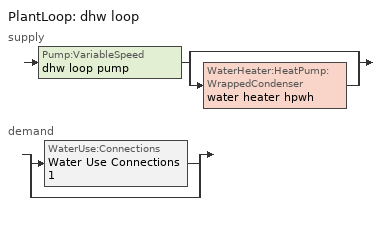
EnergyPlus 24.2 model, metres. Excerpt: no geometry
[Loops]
PlantLoop 'dhw loop'
 supply: Pump:VariableSpeed 'dhw loop pump' > split
  | bypass
  | WaterHeater:HeatPump:WrappedCondenser 'water heater hpwh'
 demand: split
  | WaterUse:Connections 'Water Use Connections 1'
  | bypass
[ZoneControl:Thermostat]
conditioned space Thermostat: Zone or ZoneList=conditioned space; Control Type Schedule=conditioned space Thermostat Schedule; Control 1=conditioned space temperature setpoint; Temperature Difference Between Cutout And Setpoint {deltaC}=0
[ThermostatSetpoint:DualSetpoint]
conditioned space temperature setpoint: Heating Setpoint Temperature Schedule=heating setpoint; Cooling Setpoint Temperature Schedule=cooling setpoint
[AirLoopHVAC:UnitarySystem]
unit heater unitary system: Control Type=Load; Controlling Zone or Thermostat Location=conditioned space; Dehumidification Control Type=None; Availability Schedule=Always On Discrete; Supply Fan=unit heater supply fan; Fan Placement=BlowThrough; Supply Air Fan Operating Mode Schedule=unit heater auto fan schedule; Heating Coil=unit heater htg coil; DX Heating Coil Sizing Ratio=1; Use DOAS DX Cooling Coil=No; Minimum Supply Air Temperature {C}=2; Latent Load Control=SensibleOnlyLoadControl; Cooling Supply Air Flow Rate Method=None; Heating Supply Air Flow Rate Method=SupplyAirFlowRate; Heating Supply Air Flow Rate {m3/s}=0.532829; No Load Supply Air Flow Rate Method=SupplyAirFlowRate; No Load Supply Air Flow Rate {m3/s}=0; No Load Supply Air Flow Rate Control Set To Low Speed=Yes; Maximum Supply Air Temperature {C}=48.8889; Maximum Outdoor Dry-Bulb Temperature for Supplemental Heater Operation {C}=21; Ancillary On-Cycle Electric Power {W}=0; Ancillary Off-Cycle Electric Power {W}=0
[Fan:SystemModel] Availability Schedule=Always On Discrete; Speed Control Method=Discrete; Electric Power Minimum Flow Rate Fraction=0.2; Design Pressure Rise {Pa}=500; Motor Efficiency=1; Motor In Air Stream Fraction=1; Design Electric Power Consumption {W}=Autosize; Design Power Sizing Method=PowerPerFlow; Electric Power Per Unit Flow Rate Per Unit Pressure {W/((m3/s)-Pa)}=1.66667; Fan Total Efficiency=0.7; Motor Loss Radiative Fraction=0; Number of Speeds=1
Name | Design Maximum Air Flow Rate {m3/s} | Electric Power Per Unit Flow Rate {W/(m3/s)} | Speed Flow Fraction 1 | Speed Electric Power Fraction 1
unit heater supply fan | 0.532829 | 1e-06 | 1 | 1
water heater fan | 0.0854225 | 97.8923
[Coil:Heating:Fuel]
unit heater htg coil: Availability Schedule=Always On Discrete; Fuel Type=OtherFuel1; Burner Efficiency=0.6; Nominal Capacity {W}=11340.4; On Cycle Parasitic Electric Load {W}=0; Off Cycle Parasitic Fuel Load {W}=0
[Zone equipment]
conditioned space: unit heater unitary system
[PlantLoop]
dhw loop: Fluid Type=Water; Plant Equipment Operation Scheme=dhw loop Operation Schemes; Maximum Loop Temperature {C}=100; Minimum Loop Temperature {C}=0; Maximum Loop Flow Rate {m3/s}=0.01; Minimum Loop Flow Rate {m3/s}=0; Plant Loop Volume {m3}=0.003; Load Distribution Scheme=Optimal; Plant Loop Demand Calculation Scheme=SingleSetpoint; Common Pipe Simulation=None
[Sizing:Plant]
dhw loop: Loop Type=Heating; Design Loop Exit Temperature {C}=51.6667; Loop Design Temperature Difference {deltaC}=5.55556; Sizing Option=NonCoincident; Zone Timesteps in Averaging Window=1; Coincident Sizing Factor Mode=None
[Pump:VariableSpeed]
dhw loop pump: Design Maximum Flow Rate {m3/s}=0.01; Design Pump Head {Pa}=1; Design Power Consumption {W}=0; Motor Efficiency=0.85; Fraction of Motor Inefficiencies to Fluid Stream=0; Coefficient 1 of the Part Load Performance Curve=0; Coefficient 2 of the Part Load Performance Curve=1; Coefficient 3 of the Part Load Performance Curve=0; Coefficient 4 of the Part Load Performance Curve=0; Design Minimum Flow Rate {m3/s}=0; Pump Control Type=Intermittent; Skin Loss Radiative Fraction=0.5; Design Power Sizing Method=PowerPerFlowPerPressure; Design Electric Power per Unit Flow Rate {W/(m3/s)}=348701.1; Design Shaft Power per Unit Flow Rate per Unit Head {W/((m3/s)-Pa)}=1.28205; Design Minimum Flow Rate Fraction=0
[WaterHeater:Stratified]
water heater tank: Tank Volume {m3}=0.27255; Tank Height {m}=1.5975; Tank Shape=VerticalCylinder; Maximum Temperature Limit {C}=90; Heater Priority Control=MasterSlave; Heater 1 Setpoint Temperature Schedule=water heater TopElementSetpoint; Heater 1 Deadband Temperature Difference {deltaC}=18.5; Heater 1 Capacity {W}=4500.11; Heater 1 Height {m}=1.26469; Heater 2 Setpoint Temperature Schedule=water heater BottomElementSetpoint; Heater 2 Deadband Temperature Difference {deltaC}=3.89; Heater 2 Capacity {W}=4500.11; Heater 2 Height {m}=0.332813; Heater Fuel Type=Electricity; Heater Thermal Efficiency=1; Off Cycle Parasitic Fuel Consumption Rate {W}=3; Off Cycle Parasitic Fuel Type=Electricity; Off Cycle Parasitic Heat Fraction to Tank=0; Off Cycle Parasitic Height {m}=0; On Cycle Parasitic Fuel Consumption Rate {W}=3; On Cycle Parasitic Fuel Type=Electricity; On Cycle Parasitic Heat Fraction to Tank=0; On Cycle Parasitic Height {m}=0; Ambient Temperature Indicator=Schedule; Ambient Temperature Schedule=water heater Tamb act; Uniform Skin Loss Coefficient per Unit Area to Ambient Temperature {W/m2-K}=0.92499; Skin Loss Fraction to Zone=1; Off Cycle Flue Loss Coefficient to Ambient Temperature {W/K}=0; Off Cycle Flue Loss Fraction to Zone=1; Use Side Effectiveness=1; Use Side Inlet Height {m}=0; Use Side Outlet Height {m}=Autocalculate; Source Side Effectiveness=1; Source Side Inlet Height {m}=0; Source Side Outlet Height {m}=0; Inlet Mode=Fixed; Use Side Design Flow Rate {m3/s}=0.00453494; Source Side Design Flow Rate {m3/s}=0; Indirect Water Heating Recovery Time {hr}=1.5; Number of Nodes=6; Additional Destratification Conductivity {W/m-K}=0; Node 1 Additional Loss Coefficient {W/K}=0; Node 2 Additional Loss Coefficient {W/K}=0; Node 3 Additional Loss Coefficient {W/K}=0; Node 4 Additional Loss Coefficient {W/K}=0; Node 5 Additional Loss Coefficient {W/K}=0; Node 6 Additional Loss Coefficient {W/K}=0
[WaterHeater:Sizing]
water heater tank: Design Mode=PeakDraw; Time Storage Can Meet Peak Draw {hr}=0.538503; Time for Tank Recovery {hr}=0; Nominal Tank Volume for Autosizing Plant Connections {m3}=1
[WaterHeater:HeatPump:WrappedCondenser]
water heater hpwh: Compressor Setpoint Temperature Schedule=water heater setpoint; Dead Band Temperature Difference {deltaC}=3.89; Condenser Bottom Location {m}=0.0665625; Condenser Top Location {m}=0.865313; Evaporator Air Flow Rate {m3/s}=0.0854225; Inlet Air Configuration=Schedule; Inlet Air Temperature Schedule=water heater Tamb act; Inlet Air Humidity Schedule=water heater RHamb act; Tank=water heater tank; DX Coil=water heater coil; Minimum Inlet Air Temperature for Compressor Operation {C}=5.55556; Maximum Inlet Air Temperature for Compressor Operation {C}=48.8889; Compressor Location=Schedule; Compressor Ambient Temperature Schedule=water heater Tamb act; Fan=water heater fan; Fan Placement=DrawThrough; On Cycle Parasitic Electric Load {W}=0; Off Cycle Parasitic Electric Load {W}=0; Parasitic Heat Rejection Location=Outdoors; Inlet Air Mixer Schedule=Always On Discrete; Tank Element Control Logic=MutuallyExclusive; Control Sensor 1 Height In Stratified Tank {m}=1.26469; Control Sensor 1 Weight=0.75; Control Sensor 2 Height In Stratified Tank {m}=0.465938
[Coil:WaterHeating:AirToWaterHeatPump:Wrapped]
water heater coil: Rated Heating Capacity {W}=2149.38; Rated COP {W/W}=4.299056; Rated Sensible Heat Ratio=0.88; Rated Evaporator Inlet Air Dry-Bulb Temperature {C}=19.7222; Rated Evaporator Inlet Air Wet-Bulb Temperature {C}=13.561; Rated Condenser Water Temperature {C}=48.89; Rated Evaporator Air Flow Rate {m3/s}=0.0854225; Evaporator Fan Power Included in Rated COP=Yes; Crankcase Heater Capacity {W}=0; Maximum Ambient Temperature for Crankcase Heater Operation {C}=0; Evaporator Air Temperature Type for Curve Objects=WetBulbTemperature; Heating Capacity Function of Temperature Curve=HPWH-Cap-fT; Heating Capacity Function of Air Flow Fraction Curve=HPWH-Htg-Cap-FF; Heating COP Function of Temperature Curve=HPWH-COP-fT; Heating COP Function of Air Flow Fraction Curve=HPWH-Htg-COP-FF; Part Load Fraction Correlation Curve=HPWH-COP-fPLR
[SetpointManager:Scheduled]
Setpoint Manager Scheduled 1: Control Variable=Temperature; Schedule=dhw temp
[WaterUse:Connections]
Water Use Connections 1: Drain Water Heat Exchanger Type=None; Drain Water Heat Exchanger Destination=Plant; Water Use Equipment Name 1=dhw fixtures; Water Use Equipment Name 2=dhw distribution waste; Water Use Equipment Name 3=clothes washer; Water Use Equipment Name 4=dishwasher
[WaterUse:Equipment]
Name | Peak Flow Rate {m3/s} | Flow Rate Fraction Schedule | Target Temperature Schedule
dhw fixtures | 4.5686e-05 | hot_water_fixtures | mixed water temperature schedule
dhw distribution waste | 1.24102e-05 | hot_water_fixtures | mixed water temperature schedule
clothes washer | 6.34532e-06 | hot_water_clothes_washer
[PlantEquipmentOperationSchemes]
dhw loop Operation Schemes: Control Scheme Object Type 1=PlantEquipmentOperation:HeatingLoad; Control Scheme Name 1=dhw loop Heating Operation Scheme; Control Scheme Schedule Name 1=Always On Discrete
[PlantEquipmentOperation:HeatingLoad]
dhw loop Heating Operation Scheme: Load Range Lower Limit 1 {W}=0; Load Range Upper Limit 1 {W}=1000000000; Range Equipment List Name 1=dhw loop Heating Equipment List
[PlantEquipmentList]
dhw loop Heating Equipment List: WaterHeater:HeatPump:WrappedCondenser, water heater hpwh
[EnergyManagementSystem:Sensor]
Name | Output:Variable or Output:Meter Index Key | Output:Variable or Output:Meter
conditioned_space_clg_unmet_s | conditioned space | Zone Cooling Setpoint Not Met Time
conditioned_space_htg_unmet_s | conditioned space | Zone Heating Setpoint Not Met Time
fridge_tin_s; tin_s; tin_s_1 | conditioned space | Zone Mean Air Temperature
ig_ee_conv_1 | clothes washer | Electric Equipment Convective Heating Energy
ig_ee_rad_1 | clothes washer | Electric Equipment Radiant Heating Energy
tout_s | conditioned space | Zone Outdoor Air Drybulb Temperature
unit_heater_htg_coil_s | unit heater htg coil | Heating Coil Heating Energy
unit_heater_supply_fan_s | unit heater supply fan | Fan Electricity Energy
water_heater_coil_energy | water heater coil | Cooling Coil Water Heating Electricity Rate
water_heater_fan_energy; water_heater_fan_pwr | water heater fan | Fan Electricity Rate
water_heater_lat_cool | water heater coil | Cooling Coil Latent Cooling Rate
water_heater_sens_cool | water heater coil | Cooling Coil Sensible Cooling Rate
water_heater_tank_energy | water heater tank | Water Heater Electricity Rate
water_heater_tank_off_cycle_parasitic | water heater tank | Water Heater Off Cycle Parasitic Electricity Rate
water_heater_tank_on_cycle_parasitic | water heater tank | Water Heater On Cycle Parasitic Electricity Rate
water_heater_tl | water heater tank | Water Heater Heat Loss Rate
win_s | conditioned space | Zone Air Humidity Ratio
[EnergyManagementSystem:Actuator] Actuated Component Type=Schedule:Constant; Actuated Component Control Type=Schedule Value
Name | Actuated Component Unique
water_heater_RHamb_act | water heater RHamb act
water_heater_Tamb_act | water heater Tamb act
[EnergyManagementSystem:Program]
component_loads_program: Set loads_htg_walls = 0; Set loads_htg_rim_joists = 0; Set loads_htg_foundation_walls = 0; Set loads_htg_floors = 0; Set loads_htg_slabs = 0; Set loads_htg_ceilings = 0; Set loads_htg_roofs = 0; Set loads_htg_windows_conduction = 0; Set loads_htg_windows_solar = 0; Set loads_htg_doors = 0; Set loads_htg_skylights_conduction = 0; Set loads_htg_skylights_solar = 0; Set loads_htg_internal_mass = 0; Set loads_htg_intgains = 0; Set loads_htg_lighting = 0; Set loads_htg_infil = 0; Set loads_htg_mechvent = 0; Set loads_htg_natvent = 0; Set loads_htg_whf = 0; Set loads_htg_ducts = 0; Set loads_clg_walls = 0; Set loads_clg_rim_joists = 0; Set loads_clg_foundation_walls = 0; Set loads_clg_floors = 0; Set loads_clg_slabs = 0; Set loads_clg_ceilings = 0; Set loads_clg_roofs = 0; Set loads_clg_windows_conduction = 0; Set loads_clg_windows_solar = 0; Set loads_clg_doors = 0; Set loads_clg_skylights_conduction = 0; Set loads_clg_skylights_solar = 0; Set loads_clg_internal_mass = 0; Set loads_clg_intgains = 0; Set loads_clg_lighting = 0; Set loads_clg_infil = 0; Set loads_clg_mechvent = 0; Set loads_clg_natvent = 0; Set loads_clg_whf = 0; Set loads_clg_ducts = 0; Set hr_walls = 0; Set hr_walls = hr_walls + s_conv_2 + s_ig_2 + s_sol_2 + s_lgt_2 + s_surf_2; Set hr_walls = hr_walls + s_conv_3 + s_ig_3 + s_sol_3 + s_lgt_3 + s_surf_3; Set hr_walls = hr_walls + s_conv_4 + s_ig_4 + s_sol_4 + s_lgt_4 + s_surf_4; Set hr_walls = hr_walls + s_conv_5 + s_ig_5 + s_sol_5 + s_lgt_5 + s_surf_5; Set hr_walls = hr_walls + s_conv_6 + s_ig_6 + s_sol_6 + s_lgt_6 + s_surf_6; Set hr_walls = hr_walls + s_conv_7 + s_ig_7 + s_sol_7 + s_lgt_7 + s_surf_7; Set hr_rim_joists = 0; Set hr_foundation_walls = 0; Set hr_floors = 0; Set hr_slabs = 0; Set hr_slabs = hr_slabs + s_conv_1 + s_ig_1 + s_sol_1 + s_lgt_1 + s_surf_1; Set hr_ceilings = 0; Set hr_roofs = 0; Set hr_roofs = hr_roofs + s_conv + s_ig + s_sol + s_lgt + s_surf; Set hr_windows_conduction = 0; Set hr_windows_conduction = hr_windows_conduction + ss_conv_1; Set hr_windows_conduction = hr_windows_conduction + ss_ig_1; Set hr_windows_conduction = hr_windows_conduction + ss_surf_1; Set hr_windows_conduction = hr_windows_conduction + ss_conv_2; Set hr_windows_conduction = hr_windows_conduction + ss_ig_2; Set hr_windows_conduction = hr_windows_conduction + ss_surf_2; Set hr_windows_conduction = hr_windows_conduction + ss_conv_3; Set hr_windows_conduction = hr_windows_conduction + ss_ig_3; Set hr_windows_conduction = hr_windows_conduction + ss_surf_3; Set hr_windows_conduction = hr_windows_conduction + ss_conv_4; Set hr_windows_conduction = hr_windows_conduction + ss_ig_4; Set hr_windows_conduction = hr_windows_conduction + ss_surf_4; Set hr_windows_solar = 0; Set hr_windows_solar = hr_windows_solar - ss_trans_in * ZoneTimestep * 3600 + ss_back_out * ZoneTimestep * 3600 + ss_trans_out * ZoneTimestep * 3600; Set hr_windows_solar = hr_windows_solar - ss_trans_in_1 * ZoneTimestep * 3600 + ss_back_out_1 * ZoneTimestep * 3600 + ss_trans_out_1 * ZoneTimestep * 3600; Set hr_windows_solar = hr_windows_solar - ss_trans_in_2 * ZoneTimestep * 3600 + ss_back_out_2 * ZoneTimestep * 3600 + ss_trans_out_2 * ZoneTimestep * 3600; Set hr_windows_solar = hr_windows_solar - ss_trans_in_3 * ZoneTimestep * 3600 + ss_back_out_3 * ZoneTimestep * 3600 + ss_trans_out_3 * ZoneTimestep * 3600; Set hr_doors = 0; Set hr_doors = hr_doors + ss_sol; Set hr_doors = hr_doors + ss_lgt; Set hr_doors = hr_doors + ss_conv; Set hr_doors = hr_doors + ss_ig; Set hr_doors = hr_doors + ss_surf; Set hr_skylights_conduction = 0; Set hr_skylights_solar = 0; Set hr_internal_mass = 0; Set hr_internal_mass = hr_internal_mass + im_conv + im_ig + im_sol + im_lgt + im_surf; Set hr_internal_mass = hr_internal_mass + im_conv_1 + im_ig_1 + im_sol_1 + im_lgt_1 + im_surf_1; Set hr_intgains = 0; Set hr_intgains = hr_intgains - ig_ee_conv - ig_ee_rad - ig_ee_conv_1 - ig_ee_rad_1 - ig_ee_conv_2 - ig_ee_rad_2 - ig_ee_conv_3 - ig_ee_rad_3 - ig_ee_conv_4 - ig_ee_rad_4 - ig_ee_conv_5 - ig_ee_rad_5 - ig_ee_conv_6 - ig_ee_rad_6 - ig_ee_conv_7 - ig_ee_rad_7 - ig_ee_conv_8 - ig_ee_rad_8 - ig_oe_conv - ig_oe_rad - ig_oe_conv_1 - ig_oe_rad_1 - ig_oe_conv_2 - ig_oe_rad_2 - ig_oe_conv_3 - ig_oe_rad_3 - ig_oe_conv_4 - ig_oe_rad_4 - ig_ppl_conv - ig_ppl_rad; Set hr_lighting = 0; Set hr_lighting = hr_lighting - ig_lgt_conv - ig_lgt_rad - ig_lgt_vis; Set hr_infil = 0; Set hr_infil = hr_infil - airflow_gain + airflow_loss; Set hr_natvent = 0; Set hr_natvent = hr_natvent - airflow_gain_1 + airflow_loss_1; Set hr_whf = 0; Set hr_whf = hr_whf - airflow_gain_2 + airflow_loss_2; Set hr_mechvent = 0; Set hr_mechvent = hr_mechvent - mv_conv - mv_rad - mv_conv_1 - mv_rad_1 - mv_conv_2 - mv_rad_2 - mv_conv_3 - mv_rad_3 - mv_conv_4 - mv_rad_4 - mv_conv_5 - mv_rad_5; Set hr_ducts = 0; Set htg_mode = 0; Set clg_mode = 0; If (htg_load_cond > 0); Set htg_mode = 1.0; ElseIf (clg_load_cond > 0); Set clg_mode = 0.0; Else; Set htg_season = 0; Set clg_season = 0; If ((DayOfYear >= 1) && (DayOfYear <= 365)); Set clg_season = 1; EndIf; If ((DayOfYear >= 1) && (DayOfYear <= 365)); Set htg_season = 1; EndIf; If ((airflow_gain_1 <> 0) || (airflow_loss_1 <> 0)) && (clg_season == 1); Set clg_mode = 0.0; ElseIf ((airflow_gain_2 <> 0) || (airflow_loss_2 <> 0)) && (clg_season == 1); Set clg_mode = 0.0; Else; Set Tmid_setpoint = (htg_sp_s_1 + clg_sp_s_1) / 2; If (tin_s_1 > Tmid_setpoint) && (clg_season == 1); Set clg_mode = 0.0; ElseIf (tin_s_1 < Tmid_setpoint) && (htg_season == 1); Set htg_mode = 1.0; EndIf; EndIf; EndIf; Set loads_htg_walls = loads_htg_walls + (hr_walls * htg_mode * 1); Set loads_htg_rim_joists = loads_htg_rim_joists + (hr_rim_joists * htg_mode * 1); Set loads_htg_foundation_walls = loads_htg_foundation_walls + (hr_foundation_walls * htg_mode * 1); Set loads_htg_floors = loads_htg_floors + (hr_floors * htg_mode * 1); Set loads_htg_slabs = loads_htg_slabs + (hr_slabs * htg_mode * 1); Set loads_htg_ceilings = loads_htg_ceilings + (hr_ceilings * htg_mode * 1); Set loads_htg_roofs = loads_htg_roofs + (hr_roofs * htg_mode * 1); Set loads_htg_windows_conduction = loads_htg_windows_conduction + (hr_windows_conduction * htg_mode * 1); Set loads_htg_windows_solar = loads_htg_windows_solar + (hr_windows_solar * htg_mode * 1); Set loads_htg_doors = loads_htg_doors + (hr_doors * htg_mode * 1); Set loads_htg_skylights_conduction = loads_htg_skylights_conduction + (hr_skylights_conduction * htg_mode * 1); Set loads_htg_skylights_solar = loads_htg_skylights_solar + (hr_skylights_solar * htg_mode * 1); Set loads_htg_internal_mass = loads_htg_internal_mass + (hr_internal_mass * htg_mode * 1); Set loads_htg_intgains = loads_htg_intgains + (hr_intgains * htg_mode * 1); Set loads_htg_lighting = loads_htg_lighting + (hr_lighting * htg_mode * 1); Set loads_htg_infil = loads_htg_infil + (hr_infil * htg_mode * 1); Set loads_htg_mechvent = loads_htg_mechvent + (hr_mechvent * htg_mode * 1); Set loads_htg_natvent = loads_htg_natvent + (hr_natvent * htg_mode * 1); Set loads_htg_whf = loads_htg_whf + (hr_whf * htg_mode * 1); Set loads_htg_ducts = loads_htg_ducts + (hr_ducts * htg_mode * 1); Set loads_clg_walls = loads_clg_walls + (-hr_walls * clg_mode * 1); Set loads_clg_rim_joists = loads_clg_rim_joists + (-hr_rim_joists * clg_mode * 1); Set loads_clg_foundation_walls = loads_clg_foundation_walls + (-hr_foundation_walls * clg_mode * 1); Set loads_clg_floors = loads_clg_floors + (-hr_floors * clg_mode * 1); Set loads_clg_slabs = loads_clg_slabs + (-hr_slabs * clg_mode * 1); Set loads_clg_ceilings = loads_clg_ceilings + (-hr_ceilings * clg_mode * 1); Set loads_clg_roofs = loads_clg_roofs + (-hr_roofs * clg_mode * 1); Set loads_clg_windows_conduction = loads_clg_windows_conduction + (-hr_windows_conduction * clg_mode * 1); Set loads_clg_windows_solar = loads_clg_windows_solar + (-hr_windows_solar * clg_mode * 1); Set loads_clg_doors = loads_clg_doors + (-hr_doors * clg_mode * 1); Set loads_clg_skylights_conduction = loads_clg_skylights_conduction + (-hr_skylights_conduction * clg_mode * 1); Set loads_clg_skylights_solar = loads_clg_skylights_solar + (-hr_skylights_solar * clg_mode * 1); Set loads_clg_internal_mass = loads_clg_internal_mass + (-hr_internal_mass * clg_mode * 1); Set loads_clg_intgains = loads_clg_intgains + (-hr_intgains * clg_mode * 1); Set loads_clg_lighting = loads_clg_lighting + (-hr_lighting * clg_mode * 1); Set loads_clg_infil = loads_clg_infil + (-hr_infil * clg_mode * 1); Set loads_clg_mechvent = loads_clg_mechvent + (-hr_mechvent * clg_mode * 1); Set loads_clg_natvent = loads_clg_natvent + (-hr_natvent * clg_mode * 1); Set loads_clg_whf = loads_clg_whf + (-hr_whf * clg_mode * 1); Set loads_clg_ducts = loads_clg_ducts + (-hr_ducts * clg_mode * 1)
fridge_schedule_program: Set Tin = fridge_tin_s*(9.0/5.0)+32.0; Set fridge_schedule_act = 0; If (Hour == 0); Set fridge_schedule_act = (-0.487+0.019*Tin); ElseIf (Hour == 1); Set fridge_schedule_act = (-0.34+0.016*Tin); ElseIf (Hour == 2); Set fridge_schedule_act = (-0.37+0.017*Tin); ElseIf (Hour == 3); Set fridge_schedule_act = (-0.361+0.016*Tin); ElseIf (Hour == 4); Set fridge_schedule_act = (-0.515+0.018*Tin); ElseIf (Hour == 5); Set fridge_schedule_act = (-0.684+0.021*Tin); ElseIf (Hour == 6); Set fridge_schedule_act = (-0.471+0.019*Tin); ElseIf (Hour == 7); Set fridge_schedule_act = (-0.159+0.015*Tin); ElseIf (Hour == 8); Set fridge_schedule_act = (-0.079+0.015*Tin); ElseIf (Hour == 9); Set fridge_schedule_act = (-0.417+0.019*Tin); ElseIf (Hour == 10); Set fridge_schedule_act = (-0.411+0.018*Tin); ElseIf (Hour == 11); Set fridge_schedule_act = (-0.386+0.018*Tin); ElseIf (Hour == 12); Set fridge_schedule_act = (-0.24+0.016*Tin); ElseIf (Hour == 13); Set fridge_schedule_act = (-0.314+0.017*Tin); ElseIf (Hour == 14); Set fridge_schedule_act = (-0.16+0.015*Tin); ElseIf (Hour == 15); Set fridge_schedule_act = (-0.121+0.015*Tin); ElseIf (Hour == 16); Set fridge_schedule_act = (-0.469+0.02*Tin); ElseIf (Hour == 17); Set fridge_schedule_act = (-0.412+0.02*Tin); ElseIf (Hour == 18); Set fridge_schedule_act = (-0.091+0.017*Tin); ElseIf (Hour == 19); Set fridge_schedule_act = (0.077+0.014*Tin); ElseIf (Hour == 20); Set fridge_schedule_act = (-0.118+0.016*Tin); ElseIf (Hour == 21); Set fridge_schedule_act = (-0.247+0.017*Tin); ElseIf (Hour == 22); Set fridge_schedule_act = (-0.445+0.019*Tin); ElseIf (Hour == 23); Set fridge_schedule_act = (-0.544+0.02*Tin); EndIf
[Schedule:Day:Interval]
heating setpoint day: No, 09:00, 16.6667, 11:00, 20, 19:00, 16.6667, 24:00, 20
heating setpoint day 1: No, 09:00, 16.6667, 24:00, 20
heating setpoint default day; cooling setpoint default day: No, 24:00, 0
cooling setpoint day: No, 24:00, 25.5556
[Schedule:Week:Daily]
heating setpoint Week Rule - Jan1-Jan6: heating setpoint day, heating setpoint day, heating setpoint day, heating setpoint day, heating setpoint day, heating setpoint day, heating setpoint day 1, heating setpoint default day, heating setpoint default day, heating setpoint default day, heating setpoint default day, heating setpoint default day
heating setpoint Week Rule - Jan7-Dec31: heating setpoint day 1, heating setpoint day, heating setpoint day, heating setpoint day, heating setpoint day, heating setpoint day, heating setpoint day 1, heating setpoint default day, heating setpoint default day, heating setpoint default day, heating setpoint default day, heating setpoint default day
cooling setpoint Week Rule - Jan1-Dec31: cooling setpoint day, cooling setpoint day, cooling setpoint day, cooling setpoint day, cooling setpoint day, cooling setpoint day, cooling setpoint day, cooling setpoint default day, cooling setpoint default day, cooling setpoint default day, cooling setpoint default day, cooling setpoint default day
[Schedule:Year]
heating setpoint: heating setpoint Week Rule - Jan1-Jan6, 1, 1, 1, 6, heating setpoint Week Rule - Jan7-Dec31, 1, 7, 12, 31
cooling setpoint: cooling setpoint Week Rule - Jan1-Dec31, 1, 1, 12, 31
[Schedule:File] File=in.schedules.csv; Rows to Skip at Top=1; Number of Hours of Data=8760; Column Separator=Comma; Interpolate to Timestep=Yes; Minutes per Item=15; Adjust Schedule for Daylight Savings=Yes
Name | Column Number
dishwasher | 7
hot_water_clothes_washer | 8
hot_water_fixtures | 12
[Schedule:Constant]
Name | Hourly Value
Always On Discrete | 1
unit heater auto fan schedule; water heater BottomElementSetpoint; water heater TopElementSetpoint | 0
dhw temp; water heater setpoint | 51.6667
mixed water temperature schedule | 40.5556
water heater RHamb act | 0.5
water heater Tamb act | 23
[Schedule:Compact]
conditioned space Thermostat Schedule: Through: 12/31, For: AllDays, Until: 24:00, 4
[Curve:Biquadratic] Minimum Value of x {BasedOnField A2}=0; Maximum Value of x {BasedOnField A2}=100; Minimum Value of y {BasedOnField A3}=0; Maximum Value of y {BasedOnField A3}=100
Name | Coefficient1 Constant | Coefficient2 x | Coefficient3 x**2 | Coefficient4 y | Coefficient5 y**2 | Coefficient6 x*y
HPWH-Cap-fT | 0.563 | 0.0437 | 3.9e-05 | 0.0055 | -0.000148 | -0.000145
HPWH-COP-fT | 1.1332 | 0.063 | -9.79e-05 | -0.00972 | -2.14e-05 | -0.000686
[Curve:Cubic] Coefficient1 Constant=1; Coefficient2 x=0; Coefficient3 x**2=0; Coefficient4 x**3=0; Minimum Value of x {BasedOnField A2}=0
Name | Maximum Value of x {BasedOnField A2}
HPWH-Htg-Cap-FF; HPWH-Htg-COP-FF | 100
HPWH-COP-fPLR | 1
